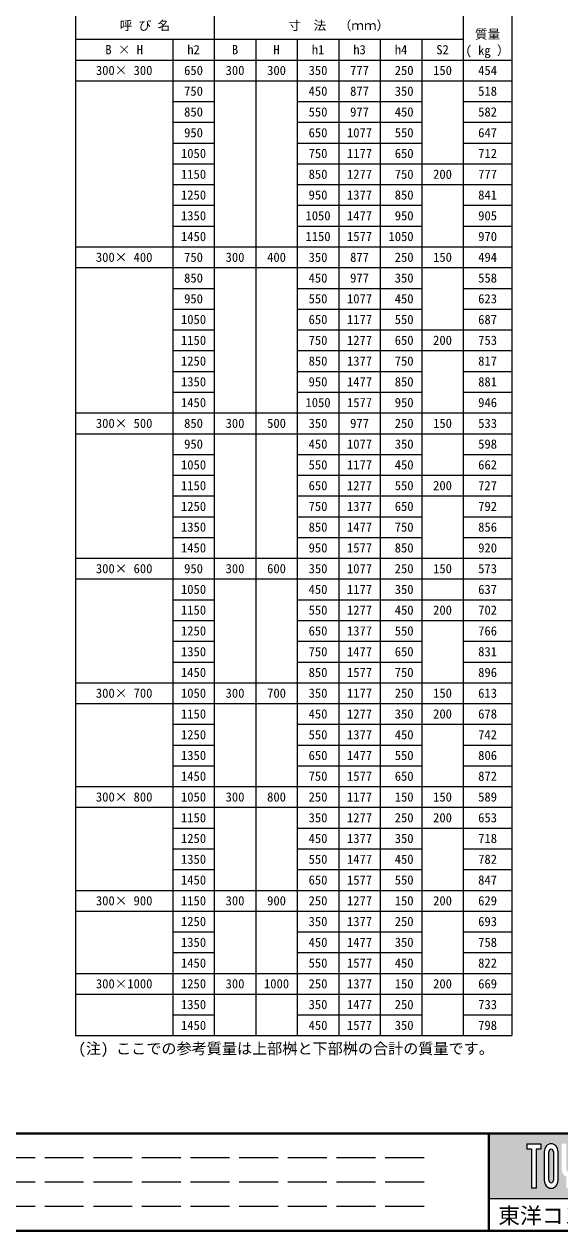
# Model space of a CAD drawing. Units: millimetres at full size, sheet at 1:20; details may follow other scales. Extents: x 0 to 8400, y 0 to 13400.
# Drawn here: x 2491 to 4144, y 200 to 3921 of the extents above; entities that cross this region are included whole.
import ezdxf
from ezdxf.enums import TextEntityAlignment as Align

# ---------------------------------------------------------------- set-up
doc = ezdxf.new("R2010")
doc.units = ezdxf.units.MM
doc.header["$LTSCALE"] = 20
doc.linetypes.add('DASHED', pattern=[7.5, 6, -1.5])
for name, color, linetype, lineweight in [('Defpoints_3', 8, 'Continuous', 0), ('図枠', 7, 'Continuous', 5), ('寸法・材料表', 7, 'Continuous', 13), ('補助線', 8, 'Continuous', 20)]:
    doc.layers.add(name, color=color, linetype=linetype, lineweight=lineweight)
doc.styles.add('ＭＳ ゴシック', font='')
doc.styles.get('ＭＳ ゴシック').set_extended_font_data('MS Gothic')

msp = doc.modelspace()

# ---------------------------------------------------------------- hatches: boundary and pattern name
at = {"layer": '図枠'}
h = msp.add_hatch(color=256, dxfattribs=at)
h.paths.add_polyline_path([(3925, 500), (3925, 300), (4380.31, 300), (4480.31, 500)])
edge = h.paths.add_edge_path(flags=16)
edge.add_ellipse((4254.45, 376.16), major_axis=(80.81, 45.23), ratio=0.3471473, start_angle=-144.31122, end_angle=72.1899, ccw=False)
edge.add_ellipse((4224.52, 356.63), major_axis=(0, 27.5), ratio=0.8463542, start_angle=-160.70346, end_angle=-90)
edge.add_line((4247.8, 356.63), (4247.8, 409.06))
edge = h.paths.add_edge_path(flags=16)
edge.add_ellipse((4224.52, 443.37), major_axis=(0, 25.38), ratio=0.8463542, start_angle=-90, end_angle=90, ccw=False)
edge.add_line((4246.01, 443.37), (4246.01, 356.63))
edge.add_ellipse((4224.52, 356.63), major_axis=(0, 25.38), ratio=0.8463542, start_angle=90, end_angle=-90, ccw=False)
edge.add_line((4203.04, 356.63), (4203.04, 443.37))
edge = h.paths.add_edge_path(flags=16)
edge.add_line((4231.69, 443.37), (4231.69, 356.63))
edge.add_ellipse((4224.52, 356.63), major_axis=(0, 8.46), ratio=0.8463542, start_angle=90, end_angle=-90, ccw=False)
edge.add_line((4217.36, 356.63), (4217.36, 443.37))
edge.add_ellipse((4224.52, 443.37), major_axis=(0, 8.46), ratio=0.8463542, start_angle=-90, end_angle=90, ccw=False)
edge = h.paths.add_edge_path(flags=16)
edge.add_line((4229.9, 399.04), (4229.9, 356.63))
edge.add_ellipse((4224.52, 356.63), major_axis=(0, 6.35), ratio=0.8463542, start_angle=90, end_angle=-90, ccw=False)
edge.add_line((4219.15, 356.63), (4219.15, 392.09))
edge.add_ellipse((4254.45, 376.16), major_axis=(80.81, 45.23), ratio=0.3471473, start_angle=107.79174, end_angle=126.47132, ccw=False)
edge = h.paths.add_edge_path(flags=16)
edge.add_ellipse((4170.81, 391.01), major_axis=(0, 25.38), ratio=0.8463542, start_angle=-163.34117, end_angle=-90, ccw=False)
edge.add_line((4177.97, 367.08), (4177.97, 331.25))
edge.add_line((4177.97, 331.25), (4163.65, 331.25))
edge.add_line((4163.65, 331.25), (4163.65, 367.08))
edge.add_ellipse((4170.81, 391.01), major_axis=(0, 25.38), ratio=0.8463542, start_angle=90, end_angle=163.34117, ccw=False)
edge.add_line((4149.33, 391.01), (4149.33, 468.75))
edge.add_line((4149.33, 468.75), (4163.65, 468.75))
edge.add_line((4163.65, 468.75), (4163.65, 391.01))
edge.add_ellipse((4170.81, 391.01), major_axis=(0, 8.46), ratio=0.8463542, start_angle=90, end_angle=-90)
edge.add_line((4177.97, 391.01), (4177.97, 468.75))
edge.add_line((4177.97, 468.75), (4192.3, 468.75))
edge.add_line((4192.3, 468.75), (4192.3, 391.01))
edge = h.paths.add_edge_path(flags=16)
edge.add_line((4201.25, 378.53), (4201.25, 356.63))
edge.add_ellipse((4224.52, 356.63), major_axis=(0, 27.5), ratio=0.8463542, start_angle=90, end_angle=-171.54427)
edge.add_ellipse((4254.45, 376.16), major_axis=(80.81, 45.23), ratio=0.3471473, start_angle=-178.64954, end_angle=-148.29244, ccw=False)
edge.add_line((4174.89, 329.13), (4179.76, 329.13))
edge.add_line((4179.76, 329.13), (4179.76, 355.95))
edge.add_ellipse((4254.45, 376.16), major_axis=(80.81, 45.23), ratio=0.3471473, start_angle=148.21912, end_angle=165.90812, ccw=False)
edge = h.paths.add_edge_path(flags=16)
edge.add_ellipse((4117.1, 443.37), major_axis=(0, 25.38), ratio=0.8463542, start_angle=-90, end_angle=90, ccw=False)
edge.add_line((4138.59, 443.37), (4138.59, 356.63))
edge.add_ellipse((4117.1, 356.63), major_axis=(0, 25.38), ratio=0.8463542, start_angle=90, end_angle=-90, ccw=False)
edge.add_line((4095.62, 356.63), (4095.62, 443.37))
edge = h.paths.add_edge_path(flags=16)
edge.add_line((4124.26, 443.37), (4124.26, 356.63))
edge.add_ellipse((4117.1, 356.63), major_axis=(0, 8.46), ratio=0.8463542, start_angle=90, end_angle=-90, ccw=False)
edge.add_line((4109.94, 356.63), (4109.94, 443.37))
edge.add_ellipse((4117.1, 443.37), major_axis=(0, 8.46), ratio=0.8463542, start_angle=-90, end_angle=90, ccw=False)
h.paths.add_polyline_path([(4084.88, 468.75), (4084.88, 451.83), (4070.55, 451.83), (4070.55, 331.25), (4056.23, 331.25), (4056.23, 451.83), (4041.91, 451.83), (4041.91, 468.75)], flags=16)

# ---------------------------------------------------------------- linework, layer by layer
at = {"layer": 'Defpoints_3'}
for p, q in [((2650, 3745.86), (2950, 3745.86)), ((3078, 3745.86), (3334, 3745.86)), ((3718, 3745.86), (3846, 3745.86)), ((3718, 3425.86), (3846, 3425.86)), ((2650, 3169.86), (2950, 3169.86)), ((3078, 3169.86), (3334, 3169.86)), ((3718, 3169.86), (3846, 3169.86)), ((3718, 2913.86), (3846, 2913.86)), ((2650, 2657.86), (2950, 2657.86)), ((3078, 2657.86), (3334, 2657.86)), ((3718, 2657.86), (3846, 2657.86)), ((3718, 2465.86), (3846, 2465.86)), ((2650, 2209.86), (2950, 2209.86)), ((3078, 2209.86), (3334, 2209.86)), ((3718, 2209.86), (3846, 2209.86)), ((3718, 2081.86), (3846, 2081.86)), ((2650, 1825.86), (2950, 1825.86)), ((3078, 1825.86), (3334, 1825.86)), ((3718, 1761.86), (3846, 1761.86)), ((2650, 1505.86), (2950, 1505.86)), ((3078, 1505.86), (3334, 1505.86)), ((3718, 1441.86), (3846, 1441.86)), ((2650, 1185.86), (2950, 1185.86)), ((3078, 1185.86), (3334, 1185.86)), ((3718, 1185.86), (3846, 1185.86)), ((2650, 929.86), (2950, 929.86)), ((3078, 929.86), (3334, 929.86)), ((3718, 929.86), (3846, 929.86))]:
    msp.add_line(p, q, dxfattribs=at)
at = {"layer": '図枠', "lineweight": 40}
for p, q in [((400, 500), (8200, 500)), ((3925, 200), (3925, 500)), ((400, 200), (8200, 200))]:
    msp.add_line(p, q, dxfattribs=at)
at = {"layer": '図枠'}
for p, q in [((3925, 500), (4480.31, 500)), ((4041.91, 468.75), (4041.91, 451.83)), ((4041.91, 468.75), (4084.88, 468.75)), ((4056.23, 451.83), (4041.91, 451.83)), ((4056.23, 451.83), (4056.23, 331.25)), ((4070.55, 451.83), (4070.55, 331.25)), ((4084.88, 451.83), (4070.55, 451.83)), ((4084.88, 468.75), (4084.88, 451.83)), ((4095.62, 443.37), (4095.62, 356.63)), ((4109.94, 356.63), (4109.94, 443.37)), ((4124.26, 443.37), (4124.26, 356.63)), ((4138.59, 356.63), (4138.59, 443.37)), ((3925, 300), (4380.31, 300)), ((4070.55, 331.25), (4056.23, 331.25))]:
    msp.add_line(p, q, dxfattribs=at)
at = {"layer": '図枠', "linetype": 'DASHED', "lineweight": 9}
for p, q in [((3725, 425), (600, 425)), ((3725, 350), (600, 350)), ((3725, 275), (600, 275))]:
    msp.add_line(p, q, dxfattribs=at)
at = {"layer": '図枠'}
for centre, major_axis, start_param, end_param in [((4117.1, 443.37), (0, 25.38), 4.712389, 7.8539816), ((4117.1, 443.37), (0, 8.46), 4.712389, 7.8539816), ((4117.1, 356.63), (0, 25.38), 1.5707963, 4.712389), ((4117.1, 356.63), (0, 8.46), 1.5707963, 4.712389)]:
    msp.add_ellipse(centre, major_axis=major_axis, ratio=0.846354, start_param=start_param, end_param=end_param, dxfattribs=at)
at = {"layer": '寸法・材料表'}
for p, q in [((2650, 3958.86), (2650, 801.86)), ((3078, 3958.86), (3078, 801.86)), ((3846, 3958.86), (3846, 801.86)), ((3996, 3958.86), (3996, 801.86)), ((2650, 3873.86), (3846, 3873.86)), ((2950, 3873.86), (2950, 801.86)), ((3206, 3873.86), (3206, 801.86)), ((3334, 3873.86), (3334, 801.86)), ((3462, 3873.86), (3462, 801.86)), ((3590, 3873.86), (3590, 801.86)), ((3718, 3873.86), (3718, 801.86)), ((2650, 3809.86), (3996, 3809.86)), ((2950, 3745.86), (3078, 3745.86)), ((3334, 3745.86), (3718, 3745.86)), ((3846, 3745.86), (3996, 3745.86)), ((2950, 3681.86), (3078, 3681.86)), ((3334, 3681.86), (3718, 3681.86)), ((3846, 3681.86), (3996, 3681.86)), ((2950, 3617.86), (3078, 3617.86)), ((3334, 3617.86), (3718, 3617.86)), ((3846, 3617.86), (3996, 3617.86)), ((2950, 3553.86), (3078, 3553.86)), ((3334, 3553.86), (3718, 3553.86)), ((3846, 3553.86), (3996, 3553.86)), ((2950, 3489.86), (3078, 3489.86)), ((3334, 3489.86), (3996, 3489.86)), ((2950, 3425.86), (3078, 3425.86)), ((3334, 3425.86), (3718, 3425.86)), ((3846, 3425.86), (3996, 3425.86)), ((2950, 3361.86), (3078, 3361.86)), ((3334, 3361.86), (3718, 3361.86)), ((3846, 3361.86), (3996, 3361.86)), ((2950, 3297.86), (3078, 3297.86)), ((3334, 3297.86), (3718, 3297.86)), ((3846, 3297.86), (3996, 3297.86)), ((2650, 3233.86), (3996, 3233.86)), ((2950, 3169.86), (3078, 3169.86)), ((3334, 3169.86), (3718, 3169.86)), ((3846, 3169.86), (3996, 3169.86)), ((2950, 3105.86), (3078, 3105.86)), ((3334, 3105.86), (3718, 3105.86)), ((3846, 3105.86), (3996, 3105.86)), ((2950, 3041.86), (3078, 3041.86)), ((3334, 3041.86), (3718, 3041.86)), ((3846, 3041.86), (3996, 3041.86)), ((2950, 2977.86), (3078, 2977.86)), ((3334, 2977.86), (3996, 2977.86)), ((2950, 2913.86), (3078, 2913.86)), ((3334, 2913.86), (3718, 2913.86)), ((3846, 2913.86), (3996, 2913.86)), ((2950, 2849.86), (3078, 2849.86)), ((3334, 2849.86), (3718, 2849.86)), ((3846, 2849.86), (3996, 2849.86)), ((2950, 2785.86), (3078, 2785.86)), ((3334, 2785.86), (3718, 2785.86)), ((3846, 2785.86), (3996, 2785.86)), ((2650, 2721.86), (3996, 2721.86)), ((2950, 2657.86), (3078, 2657.86)), ((3334, 2657.86), (3718, 2657.86)), ((3846, 2657.86), (3996, 2657.86)), ((2950, 2593.86), (3078, 2593.86)), ((3334, 2593.86), (3718, 2593.86)), ((3846, 2593.86), (3996, 2593.86)), ((2950, 2529.86), (3078, 2529.86)), ((3334, 2529.86), (3996, 2529.86)), ((2950, 2465.86), (3078, 2465.86)), ((3334, 2465.86), (3718, 2465.86)), ((3846, 2465.86), (3996, 2465.86)), ((2950, 2401.86), (3078, 2401.86)), ((3334, 2401.86), (3718, 2401.86)), ((3846, 2401.86), (3996, 2401.86)), ((2950, 2337.86), (3078, 2337.86)), ((3334, 2337.86), (3718, 2337.86)), ((3846, 2337.86), (3996, 2337.86)), ((2650, 2273.86), (3996, 2273.86)), ((2950, 2209.86), (3078, 2209.86)), ((3334, 2209.86), (3718, 2209.86)), ((3846, 2209.86), (3996, 2209.86)), ((2950, 2145.86), (3078, 2145.86)), ((3334, 2145.86), (3996, 2145.86)), ((2950, 2081.86), (3078, 2081.86)), ((3334, 2081.86), (3718, 2081.86)), ((3846, 2081.86), (3996, 2081.86)), ((2950, 2017.86), (3078, 2017.86)), ((3334, 2017.86), (3718, 2017.86)), ((3846, 2017.86), (3996, 2017.86)), ((2950, 1953.86), (3078, 1953.86)), ((3334, 1953.86), (3718, 1953.86)), ((3846, 1953.86), (3996, 1953.86)), ((2650, 1889.86), (3996, 1889.86)), ((2950, 1825.86), (3078, 1825.86)), ((3334, 1825.86), (3996, 1825.86)), ((2950, 1761.86), (3078, 1761.86)), ((3334, 1761.86), (3718, 1761.86)), ((3846, 1761.86), (3996, 1761.86)), ((2950, 1697.86), (3078, 1697.86)), ((3334, 1697.86), (3718, 1697.86)), ((3846, 1697.86), (3996, 1697.86)), ((2950, 1633.86), (3078, 1633.86)), ((3334, 1633.86), (3718, 1633.86)), ((3846, 1633.86), (3996, 1633.86)), ((2650, 1569.86), (3996, 1569.86)), ((2950, 1505.86), (3078, 1505.86)), ((3334, 1505.86), (3996, 1505.86)), ((2950, 1441.86), (3078, 1441.86)), ((3334, 1441.86), (3718, 1441.86)), ((3846, 1441.86), (3996, 1441.86)), ((2950, 1377.86), (3078, 1377.86)), ((3334, 1377.86), (3718, 1377.86)), ((3846, 1377.86), (3996, 1377.86)), ((2950, 1313.86), (3078, 1313.86)), ((3334, 1313.86), (3718, 1313.86)), ((3846, 1313.86), (3996, 1313.86)), ((2650, 1249.86), (3996, 1249.86)), ((2950, 1185.86), (3078, 1185.86)), ((3334, 1185.86), (3718, 1185.86)), ((3846, 1185.86), (3996, 1185.86)), ((2950, 1121.86), (3078, 1121.86)), ((3334, 1121.86), (3718, 1121.86)), ((3846, 1121.86), (3996, 1121.86)), ((2950, 1057.86), (3078, 1057.86)), ((3334, 1057.86), (3718, 1057.86)), ((3846, 1057.86), (3996, 1057.86)), ((2650, 993.86), (3996, 993.86)), ((2950, 929.86), (3078, 929.86)), ((3334, 929.86), (3718, 929.86)), ((3846, 929.86), (3996, 929.86)), ((2950, 865.86), (3078, 865.86)), ((3334, 865.86), (3718, 865.86)), ((3846, 865.86), (3996, 865.86)), ((2650, 801.86), (3996, 801.86))]:
    msp.add_line(p, q, dxfattribs=at)
at = {"layer": '補助線', "lineweight": 13}
msp.add_line((3925, 300), (4925, 300), dxfattribs=at)

# ---------------------------------------------------------------- texts
at = {"layer": '図枠', "style": 'ＭＳ ゴシック'}
msp.add_text('東洋コンクリート工業株式会社', height=49.37, dxfattribs=at).set_placement((4425, 246.88), align=Align.MIDDLE_CENTER)
at = {"layer": '寸法・材料表', "style": 'ＭＳ ゴシック'}
for s, p in [('呼 び 名', (2864, 3916.36)), ('寸\u3000法\u3000（ｍｍ）', (3462, 3916.36)), ('B × H', (2800, 3841.86)), ('h2', (3014, 3841.86)), ('B', (3142, 3841.86)), ('H', (3270, 3841.86)), ('h1', (3398, 3841.86)), ('h3', (3526, 3841.86)), ('h4', (3654, 3841.86)), ('S2', (3782, 3841.86)), ('300× 300', (2800, 3777.86)), ('650', (3014, 3777.86)), ('300', (3142, 3777.86)), ('300', (3270, 3777.86)), ('350', (3398, 3777.86)), ('777', (3526, 3777.86)), (' 250', (3654, 3777.86)), ('150', (3782, 3777.86)), ('454', (3921, 3777.86)), ('750', (3014, 3713.86)), ('450', (3398, 3713.86)), ('877', (3526, 3713.86)), (' 350', (3654, 3713.86)), ('518', (3921, 3713.86)), ('850', (3014, 3649.86)), ('550', (3398, 3649.86)), ('977', (3526, 3649.86)), (' 450', (3654, 3649.86)), ('582', (3921, 3649.86)), ('950', (3014, 3585.86)), ('650', (3398, 3585.86)), ('1077', (3526, 3585.86)), (' 550', (3654, 3585.86)), ('647', (3921, 3585.86)), ('1050', (3014, 3521.86)), ('750', (3398, 3521.86)), ('1177', (3526, 3521.86)), (' 650', (3654, 3521.86)), ('712', (3921, 3521.86)), ('1150', (3014, 3457.86)), ('850', (3398, 3457.86)), ('1277', (3526, 3457.86)), (' 750', (3654, 3457.86)), ('200', (3782, 3457.86)), ('777', (3921, 3457.86)), ('1250', (3014, 3393.86)), ('950', (3398, 3393.86)), ('1377', (3526, 3393.86)), (' 850', (3654, 3393.86)), ('841', (3921, 3393.86)), ('1350', (3014, 3329.86)), ('1050', (3398, 3329.86)), ('1477', (3526, 3329.86)), (' 950', (3654, 3329.86)), ('905', (3921, 3329.86)), ('1450', (3014, 3265.86)), ('1150', (3398, 3265.86)), ('1577', (3526, 3265.86)), ('1050', (3654, 3265.86)), ('970', (3921, 3265.86)), ('300× 400', (2800, 3201.86)), ('750', (3014, 3201.86)), ('300', (3142, 3201.86)), ('400', (3270, 3201.86)), ('350', (3398, 3201.86)), ('877', (3526, 3201.86)), (' 250', (3654, 3201.86)), ('150', (3782, 3201.86)), ('494', (3921, 3201.86)), ('850', (3014, 3137.86)), ('450', (3398, 3137.86)), ('977', (3526, 3137.86)), (' 350', (3654, 3137.86)), ('558', (3921, 3137.86)), ('950', (3014, 3073.86)), ('550', (3398, 3073.86)), ('1077', (3526, 3073.86)), (' 450', (3654, 3073.86)), ('623', (3921, 3073.86)), ('1050', (3014, 3009.86)), ('650', (3398, 3009.86)), ('1177', (3526, 3009.86)), (' 550', (3654, 3009.86)), ('687', (3921, 3009.86)), ('1150', (3014, 2945.86)), ('750', (3398, 2945.86)), ('1277', (3526, 2945.86)), (' 650', (3654, 2945.86)), ('200', (3782, 2945.86)), ('753', (3921, 2945.86)), ('1250', (3014, 2881.86)), ('850', (3398, 2881.86)), ('1377', (3526, 2881.86)), (' 750', (3654, 2881.86)), ('817', (3921, 2881.86)), ('1350', (3014, 2817.86)), ('950', (3398, 2817.86)), ('1477', (3526, 2817.86)), (' 850', (3654, 2817.86)), ('881', (3921, 2817.86)), ('1450', (3014, 2753.86)), ('1050', (3398, 2753.86)), ('1577', (3526, 2753.86)), (' 950', (3654, 2753.86)), ('946', (3921, 2753.86)), ('300× 500', (2800, 2689.86)), ('850', (3014, 2689.86)), ('300', (3142, 2689.86)), ('500', (3270, 2689.86)), ('350', (3398, 2689.86)), ('977', (3526, 2689.86)), (' 250', (3654, 2689.86)), ('150', (3782, 2689.86)), ('533', (3921, 2689.86)), ('950', (3014, 2625.86)), ('450', (3398, 2625.86)), ('1077', (3526, 2625.86)), (' 350', (3654, 2625.86)), ('598', (3921, 2625.86)), ('1050', (3014, 2561.86)), ('550', (3398, 2561.86)), ('1177', (3526, 2561.86)), (' 450', (3654, 2561.86)), ('662', (3921, 2561.86)), ('1150', (3014, 2497.86)), ('650', (3398, 2497.86)), ('1277', (3526, 2497.86)), (' 550', (3654, 2497.86)), ('200', (3782, 2497.86)), ('727', (3921, 2497.86)), ('1250', (3014, 2433.86)), ('750', (3398, 2433.86)), ('1377', (3526, 2433.86)), (' 650', (3654, 2433.86)), ('792', (3921, 2433.86)), ('1350', (3014, 2369.86)), ('850', (3398, 2369.86)), ('1477', (3526, 2369.86)), (' 750', (3654, 2369.86)), ('856', (3921, 2369.86)), ('1450', (3014, 2305.86)), ('950', (3398, 2305.86)), ('1577', (3526, 2305.86)), (' 850', (3654, 2305.86)), ('920', (3921, 2305.86)), ('300× 600', (2800, 2241.86)), ('950', (3014, 2241.86)), ('300', (3142, 2241.86)), ('600', (3270, 2241.86)), ('350', (3398, 2241.86)), ('1077', (3526, 2241.86)), (' 250', (3654, 2241.86)), ('150', (3782, 2241.86)), ('573', (3921, 2241.86)), ('1050', (3014, 2177.86)), ('450', (3398, 2177.86)), ('1177', (3526, 2177.86)), (' 350', (3654, 2177.86)), ('637', (3921, 2177.86)), ('1150', (3014, 2113.86)), ('550', (3398, 2113.86)), ('1277', (3526, 2113.86)), (' 450', (3654, 2113.86)), ('200', (3782, 2113.86)), ('702', (3921, 2113.86)), ('1250', (3014, 2049.86)), ('650', (3398, 2049.86)), ('1377', (3526, 2049.86)), (' 550', (3654, 2049.86)), ('766', (3921, 2049.86)), ('1350', (3014, 1985.86)), ('750', (3398, 1985.86)), ('1477', (3526, 1985.86)), (' 650', (3654, 1985.86)), ('831', (3921, 1985.86)), ('1450', (3014, 1921.86)), ('850', (3398, 1921.86)), ('1577', (3526, 1921.86)), (' 750', (3654, 1921.86)), ('896', (3921, 1921.86)), ('300× 700', (2800, 1857.86)), ('1050', (3014, 1857.86)), ('300', (3142, 1857.86)), ('700', (3270, 1857.86)), ('350', (3398, 1857.86)), ('1177', (3526, 1857.86)), (' 250', (3654, 1857.86)), ('150', (3782, 1857.86)), ('613', (3921, 1857.86)), ('1150', (3014, 1793.86)), ('450', (3398, 1793.86)), ('1277', (3526, 1793.86)), (' 350', (3654, 1793.86)), ('200', (3782, 1793.86)), ('678', (3921, 1793.86)), ('1250', (3014, 1729.86)), ('550', (3398, 1729.86)), ('1377', (3526, 1729.86)), (' 450', (3654, 1729.86)), ('742', (3921, 1729.86)), ('1350', (3014, 1665.86)), ('650', (3398, 1665.86)), ('1477', (3526, 1665.86)), (' 550', (3654, 1665.86)), ('806', (3921, 1665.86)), ('1450', (3014, 1601.86)), ('750', (3398, 1601.86)), ('1577', (3526, 1601.86)), (' 650', (3654, 1601.86)), ('872', (3921, 1601.86)), ('300× 800', (2800, 1537.86)), ('1050', (3014, 1537.86)), ('300', (3142, 1537.86)), ('800', (3270, 1537.86)), ('250', (3398, 1537.86)), ('1177', (3526, 1537.86)), (' 150', (3654, 1537.86)), ('150', (3782, 1537.86)), ('589', (3921, 1537.86)), ('1150', (3014, 1473.86)), ('350', (3398, 1473.86)), ('1277', (3526, 1473.86)), (' 250', (3654, 1473.86)), ('200', (3782, 1473.86)), ('653', (3921, 1473.86)), ('1250', (3014, 1409.86)), ('450', (3398, 1409.86)), ('1377', (3526, 1409.86)), (' 350', (3654, 1409.86)), ('718', (3921, 1409.86)), ('1350', (3014, 1345.86)), ('550', (3398, 1345.86)), ('1477', (3526, 1345.86)), (' 450', (3654, 1345.86)), ('782', (3921, 1345.86)), ('1450', (3014, 1281.86)), ('650', (3398, 1281.86)), ('1577', (3526, 1281.86)), (' 550', (3654, 1281.86)), ('847', (3921, 1281.86)), ('300× 900', (2800, 1217.86)), ('1150', (3014, 1217.86)), ('300', (3142, 1217.86)), ('900', (3270, 1217.86)), ('250', (3398, 1217.86)), ('1277', (3526, 1217.86)), (' 150', (3654, 1217.86)), ('200', (3782, 1217.86)), ('629', (3921, 1217.86)), ('1250', (3014, 1153.86)), ('350', (3398, 1153.86)), ('1377', (3526, 1153.86)), (' 250', (3654, 1153.86)), ('693', (3921, 1153.86)), ('1350', (3014, 1089.86)), ('450', (3398, 1089.86)), ('1477', (3526, 1089.86)), (' 350', (3654, 1089.86)), ('758', (3921, 1089.86)), ('1450', (3014, 1025.86)), ('550', (3398, 1025.86)), ('1577', (3526, 1025.86)), (' 450', (3654, 1025.86)), ('822', (3921, 1025.86)), ('300×1000', (2800, 961.86)), ('1250', (3014, 961.86)), ('300', (3142, 961.86)), ('1000', (3270, 961.86)), ('250', (3398, 961.86)), ('1377', (3526, 961.86)), (' 150', (3654, 961.86)), ('200', (3782, 961.86)), ('669', (3921, 961.86)), ('1350', (3014, 897.86)), ('350', (3398, 897.86)), ('1477', (3526, 897.86)), (' 250', (3654, 897.86)), ('733', (3921, 897.86)), ('1450', (3014, 833.86)), ('450', (3398, 833.86)), ('1577', (3526, 833.86)), (' 350', (3654, 833.86)), ('798', (3921, 833.86))]:
    msp.add_text(s, height=28.48, dxfattribs=at).set_placement(p, align=Align.MIDDLE_CENTER)
for s, p in [('質量', (3882.15, 3903.78)), ('( kg ）', (3853.01, 3853.78))]:
    msp.add_text(s, height=28.48, dxfattribs=at).set_placement(p, align=Align.TOP_LEFT)
msp.add_text('(注) ここでの参考質量は上部桝と下部桝の合計の質量です。', height=34.18, dxfattribs=at).set_placement((2658.58, 734.83), align=Align.BOTTOM_LEFT)

doc.saveas('drawing.dxf')
